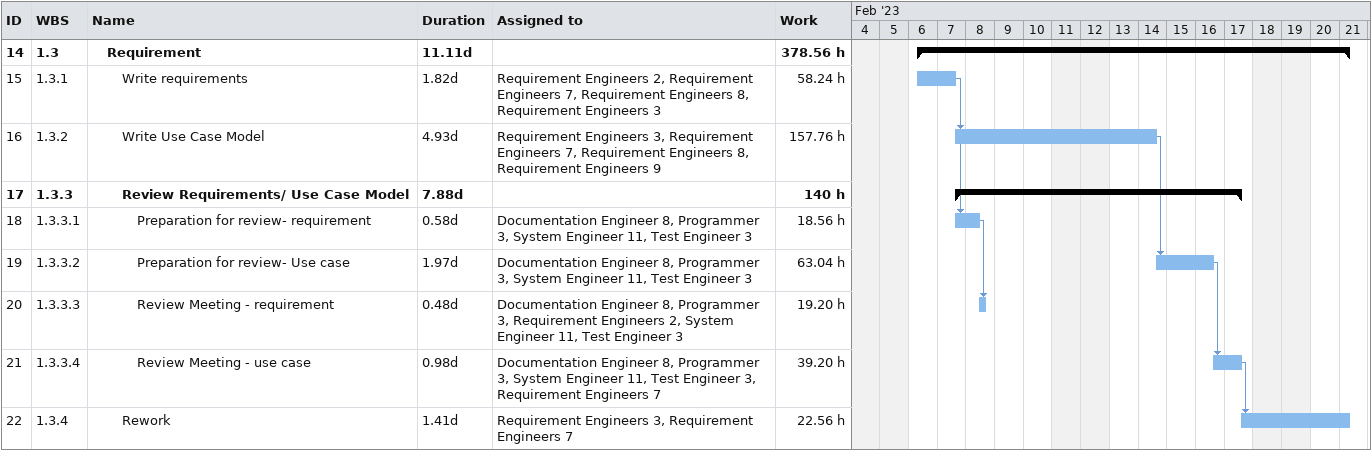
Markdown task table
| ID | WBS | Task | Duration | Start | Finish | Predecessors | Resources | Work (h) |
|---|---|---|---|---|---|---|---|---|
| 14 | 1.3 | **Requirement** | 11.11d | 2023-02-06 | 2023-02-21 |  |  | 378.56 |
| 15 | 1.3.1 | Write requirements | 1.82d | 2023-02-06 | 2023-02-07 |  | Requirement Engineers 2, Requirement Engineers 7, Requirement Engineers 8, Requirement Engineers 3 | 58.24 |
| 16 | 1.3.2 | Write Use Case Model | 4.93d | 2023-02-07 | 2023-02-14 | 15 | Requirement Engineers 3, Requirement Engineers 7, Requirement Engineers 8, Requirement Engineers 9 | 157.76 |
| 17 | 1.3.3 | **Review Requirements/ Use Case Model** | 7.88d | 2023-02-07 | 2023-02-17 |  |  | 140 |
| 18 | 1.3.3.1 | Preparation for review- requirement | 0.58d | 2023-02-07 | 2023-02-08 | 15 | Documentation Engineer 8, Programmer 3, System Engineer 11, Test Engineer 3 | 18.56 |
| 19 | 1.3.3.2 | Preparation for review- Use case | 1.97d | 2023-02-14 | 2023-02-16 | 16 | Documentation Engineer 8, Programmer 3, System Engineer 11, Test Engineer 3 | 63.04 |
| 20 | 1.3.3.3 | Review Meeting - requirement | 0.48d | 2023-02-08 | 2023-02-08 | 18 | Documentation Engineer 8, Programmer 3, Requirement Engineers 2, System Engineer 11, Test Engineer 3 | 19.20 |
| 21 | 1.3.3.4 | Review Meeting - use case | 0.98d | 2023-02-16 | 2023-02-17 | 19 | Documentation Engineer 8, Programmer 3, System Engineer 11, Test Engineer 3, Requirement Engineers 7 | 39.20 |
| 22 | 1.3.4 | Rework | 1.41d | 2023-02-17 | 2023-02-21 | 21 | Requirement Engineers 3, Requirement Engineers 7 | 22.56 |
